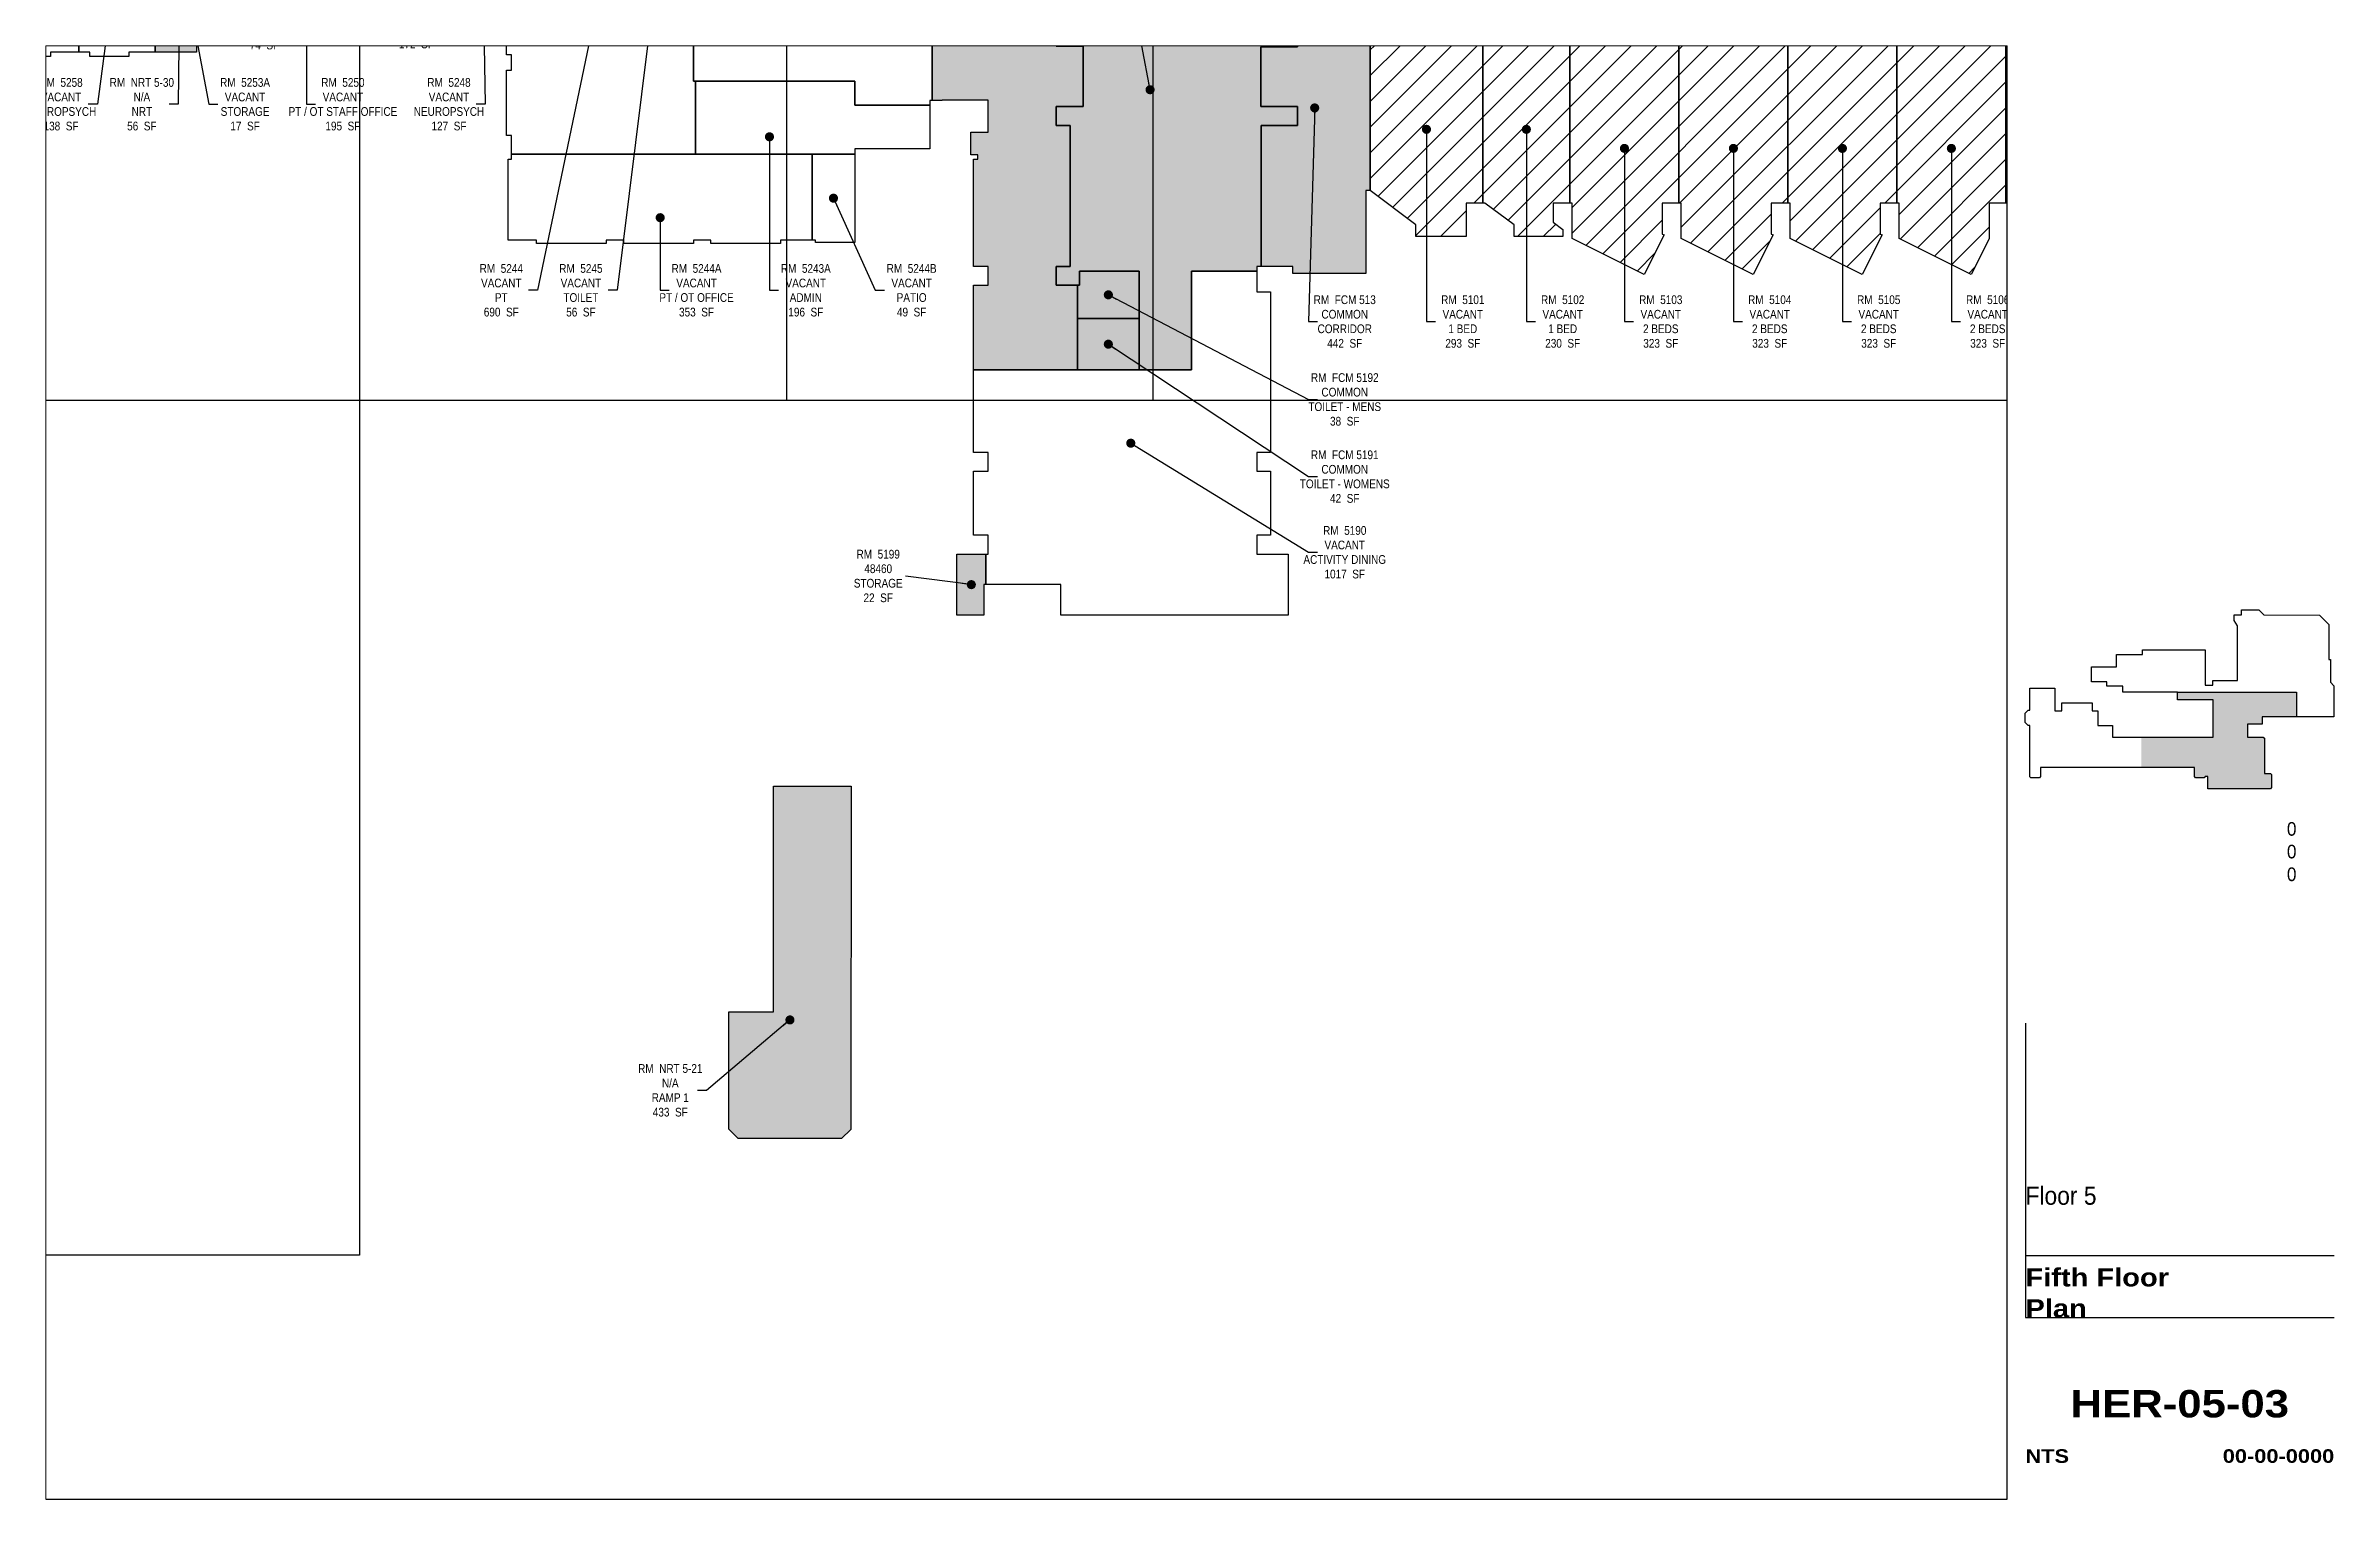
# Paper-space layout '03 new' of a CAD drawing. Header units: inches. Extents: x 0.8 to 16.5, y 0.5 to 10.5.
# The model-space entities are those that its viewports show. They can reach past a viewport. Long polylines and large blocks are cut down to what shows.
import ezdxf
from ezdxf.enums import TextEntityAlignment as Align

# ---------------------------------------------------------------- set-up
doc = ezdxf.new("R2010")
doc.units = ezdxf.units.IN
doc.header["$LTSCALE"] = 48
doc.header["$MEASUREMENT"] = 0
doc.layers.get('Defpoints').update_dxf_attribs({"color": 31})
for name, color, linetype in [('0-LABEL', 3, 'Continuous'), ('1-NRT', 200, 'Continuous'), ('1-NRT-PTN', 253, 'Continuous'), ('3-FCM', 190, 'Continuous'), ('3-FCM-PTN', 9, 'Continuous'), ('4-OCC', 6, 'Continuous'), ('4-OCC-PTN', 95, 'Continuous'), ('4-VACANT', 60, 'Continuous'), ('4-VACANT-NONLICENSED-PTN', 253, 'Continuous'), ('T-5', 5, 'Continuous'), ('T-8', 8, 'Continuous')]:
    doc.layers.add(name, color=color, linetype=linetype)
doc.layers.add('VP-Window', color=2, linetype='Continuous', plot=False)
doc.styles.add('Arial90', font='arial.ttf', dxfattribs={"width": 0.9})
doc.styles.add('ArialBlack', font='')
doc.styles.add('ArialN', font='ARIALN.TTF')
doc.styles.get('ArialBlack').set_extended_font_data('Arial Black')
doc.dimstyles.new('AB-200', dxfattribs={"dimscale": 200, "dimtxt": 0.070312, "dimasz": 0.0625, "dimexe": 0.0625, "dimexo": 0.125, "dimgap": 0.1875, "dimtad": 0, "dimdec": 4, "dimrnd": 0.0625, "dimzin": 0, "dimdsep": 46, "dimlunit": 4, "dimtxsty": 'ArialN', "dimblk": 'ARCHTICK', "dimcen": 0.0625, "dimclrd": 256, "dimclre": 256, "dimclrt": 256, "dimadec": 0, "dimazin": 0, "dimtfac": 1, "dimtdec": 4, "dimtofl": 0, "dimtmove": 2, "dimatfit": 3, "dimldrblk": 'DOT', "dimfxl": 0, "dimfrac": 2, "dimtolj": 1, "dimtzin": 0, "dimlwd": -1, "dimlwe": -1, "dimarcsym": 0})

# ---------------------------------------------------------------- blocks, each defined once
blk = doc.blocks.new('sheettext_11x17_occ')
at = {"layer": 'Defpoints'}
for p, q in [((0, 3.276), (0, 1.251)), ((0, 1.676), (2.125, 1.676)), ((0, 1.251), (2.125, 1.251))]:
    blk.add_line(p, q, dxfattribs=at)
at = {"style": 'Arial90', "width": 0.9}
for tag, p in [('INTERIORGROSSAREA', (1.865, 4.565)), ('USEABLEAREA', (1.865, 4.409)), ('COMMONAREA', (1.865, 4.253))]:
    blk.add_attdef(tag, text='', height=0.0938, dxfattribs=at).set_placement(p, align=Align.RIGHT)
blk.add_attdef('FLOOR', text='', height=0.125, dxfattribs=at).set_placement((0, 2.151), align=Align.TOP_LEFT)
at = {"layer": 'T-8', "style": 'ArialBlack'}
for tag, p, height in [('TITLE_1', (0, 1.464), 0.125), ('TITLE_2', (0, 1.251), 0.125), ('SCALE', (0, 0.25), 0.0938)]:
    blk.add_attdef(tag, p, '', height=height, dxfattribs=at)
blk.add_attdef('DWG#', text='', height=0.188, dxfattribs=at).set_placement((1.062, 0.751), align=Align.TOP_CENTER)
blk.add_attdef('DATE', text='', height=0.0938, dxfattribs=at).set_placement((2.125, 0.25), align=Align.RIGHT)
blk = doc.blocks.new('_ArchTick')
at = {"const_width": 0.15}
blk.add_lwpolyline([(-0.5, -0.5), (0.5, 0.5)], dxfattribs=at)
blk = doc.blocks.new('_Dot')
at = {"lineweight": -2}
blk.add_line((-0.5, 0), (-1, 0), dxfattribs=at)
at = {"const_width": 0.5}
blk.add_lwpolyline([(-0.25, 0, 1), (0.25, 0, 1)], format="xyb", close=True, dxfattribs=at)

msp = doc.modelspace()

# ---------------------------------------------------------------- hatches: boundary and pattern name
at = {"layer": '1-NRT-PTN'}
for points in [[(2151, 1500.5), (2094, 1500.5), (2094, 1638), (2160, 1638), (2160, 1617), (2151, 1617)], [(3520.73572, 1063.375), (3448.73572, 1063.375), (3448.73572, 1199.28465), (3366.49586, 1199.28465), (3366.49586, 1180), (3334.5, 1180), (3334.5, 1206), (3353.5, 1206), (3353.5, 1400), (3334.5, 1400), (3334.5, 1426), (3371.5, 1426), (3371.5, 1509), (3334.5, 1509), (3334.5, 1549), (3360.5, 1549), (3360.5, 1515), (3544.5, 1515), (3544.5, 1548), (3666.5, 1548), (3666.5, 1508), (3615.968, 1508), (3615.968, 1426), (3666.5, 1426), (3666.5, 1400), (3616.5, 1400), (3616.5, 1206), (3610.5, 1206), (3610.5, 1199.28465), (3520.73572, 1199.28465)], [(2896.42751, 5.73222), (2883.64585, 18.62086), (2883.64585, 180.09662), (2945.03063, 180.09662), (2945.03063, 490.59662), (3052.03063, 490.59662), (3051.64585, 18.46014), (3038.91793, 5.73222)]]:
    msp.add_hatch(color=256, dxfattribs=at).paths.add_polyline_path(points)
at = {"layer": '3-FCM-PTN'}
for points in [[(3363.49586, 1180), (3363.49586, 1063.375), (3220.5, 1063.375), (3220.5, 1180), (3240.5, 1180), (3240.5, 1206), (3220.5, 1206), (3220.5, 1353.5), (3226.5, 1353.5), (3226.5, 1359.5), (3216.73572, 1359.5), (3216.73572, 1390.63533), (3240.5, 1390.63533), (3240.5, 1434.84467), (3177.44671, 1434.84467), (3177.44671, 1434), (3163.5, 1434), (3163.5, 1532), (3192.5, 1532), (3192.5, 1646), (3240.5, 1646), (3240.5, 1665), (3334.5, 1665), (3334.5, 1646), (3360.5, 1646), (3360.5, 1665), (3552, 1665), (3552, 1646.17644), (3613.73572, 1646.17644), (3613.73572, 1548), (3544.5, 1548), (3544.5, 1515), (3360.5, 1515), (3360.5, 1549), (3334.5, 1549), (3334.5, 1509), (3371.5, 1509), (3371.5, 1426), (3334.5, 1426), (3334.5, 1400), (3353.5, 1400), (3353.5, 1206), (3334.5, 1206), (3334.5, 1180)], [(3613.73572, 1548), (3613.73572, 1646.17644), (3640.5, 1646.17644), (3640.5, 1646), (3666.5, 1646), (3666.5, 1652), (3763.5, 1652), (3763.5, 1542), (3766.5, 1542), (3766.5, 1310.25463), (3760.5, 1310.25463), (3760.5, 1196), (3660, 1196), (3660, 1206), (3616.5, 1206), (3616.5, 1400), (3666.5, 1400), (3666.5, 1426), (3615.968, 1426), (3615.968, 1508), (3666.5, 1508), (3666.5, 1548)], [(3363.49586, 1180), (3366.49586, 1180), (3366.49586, 1199.28465), (3448.73572, 1199.28465), (3448.73572, 1134.32982), (3363.49586, 1134.32982)], [(3363.49586, 1134.32982), (3448.73572, 1134.32982), (3448.73572, 1063.375), (3363.49586, 1063.375)]]:
    msp.add_hatch(color=256, dxfattribs=at).paths.add_polyline_path(points)
at = {"layer": '4-OCC-PTN'}
msp.add_hatch(color=201, dxfattribs=at).paths.add_polyline_path([(3234.5, 726), (3197.5, 726), (3197.5, 810), (3237.5, 810), (3237.5, 768), (3234.5, 768)])
at = {"layer": '4-VACANT-NONLICENSED-PTN'}
h = msp.add_hatch(dxfattribs=at)
h.set_pattern_fill('ANSI31', color=256, scale=200)
h.paths.add_polyline_path([(5171.5, 1364.55494), (5171.5, 1522), (5158.5, 1522), (5158.5, 1542), (5100.73572, 1542), (5100.73572, 1534), (5031.5, 1534), (5031.5, 1293), (5034.5, 1293), (5034.5, 1237.7336), (5118.14937, 1196), (5201.5, 1196), (5201.5, 1310), (5198.5, 1310)])
h.paths.add_polyline_path([(5031.5, 1542), (4881.5, 1542), (4881.5, 1293), (4884.5, 1293), (4884.5, 1244.21944), (4983.87406, 1194.64062), (5008.5, 1244), (5008.5, 1293), (5031.5, 1293)])
h.paths.add_polyline_path([(4881.5, 1542), (4761.5, 1542), (4761.5, 1293), (4764.5, 1293), (4812.48711, 1257), (4812.48711, 1247), (4871.5, 1247), (4871.5, 1257), (4858.5, 1267), (4858.5, 1293), (4881.5, 1293)])
h.paths.add_polyline_path([(4761.5, 1542), (4641.5, 1542), (4641.5, 1293), (4644.5, 1293), (4692.48711, 1257), (4692.48711, 1247), (4751.5, 1247), (4751.5, 1257), (4738.5, 1267), (4738.5, 1293), (4761.5, 1293)])
h.paths.add_polyline_path([(4641.5, 1542), (4491.5, 1542), (4491.5, 1293), (4494.5, 1293), (4494.5, 1244.21944), (4593.87406, 1194.64062), (4618.5, 1244), (4618.5, 1293), (4641.5, 1293)])
h.paths.add_polyline_path([(4491.5, 1542), (4341.5, 1542), (4341.5, 1293), (4344.5, 1293), (4344.5, 1244.21944), (4443.87406, 1194.64062), (4471.09094, 1249.19319), (4468.5, 1250.48584), (4468.5, 1293), (4491.5, 1293)])
h.paths.add_polyline_path([(4341.5, 1542), (4191.5, 1542), (4191.5, 1293), (4194.5, 1293), (4194.5, 1244.21944), (4293.87406, 1194.64062), (4321.09094, 1249.19319), (4318.5, 1250.48584), (4318.5, 1293), (4341.5, 1293)])
h.paths.add_polyline_path([(4191.5, 1542), (4041.5, 1542), (4041.5, 1293), (4044.5, 1293), (4044.5, 1244.21944), (4143.87406, 1194.64062), (4171.09094, 1249.19319), (4168.5, 1250.48584), (4168.5, 1293), (4191.5, 1293)])
h.paths.add_polyline_path([(4041.5, 1542), (3921.5, 1542), (3921.5, 1293), (3924.5, 1293), (3964.48926, 1263), (3964.48926, 1247), (4031.5, 1247), (4031.5, 1256.5076), (4018.5, 1267), (4018.5, 1293), (4041.5, 1293)])
h.paths.add_polyline_path([(3921.5, 1542), (3766.5, 1542), (3766.5, 1310.25463), (3829.48926, 1263), (3829.48926, 1247), (3898.5, 1247), (3898.5, 1293), (3921.5, 1293)])
h.paths.add_polyline_path([(3915.5, 1819), (3666.5, 1819), (3666.5, 1796), (3623.98584, 1796), (3622.69319, 1798.59094), (3568.14062, 1771.37406), (3569.5, 1768.64937), (3569.5, 1680), (3666.5, 1680), (3666.5, 1652), (3915.5, 1652)])
h.paths.add_polyline_path([(3915.5, 1969), (3666.5, 1969), (3666.5, 1946), (3623.98584, 1946), (3622.69319, 1948.59094), (3568.14062, 1921.37406), (3617.71944, 1822), (3666.5, 1822), (3666.5, 1819), (3915.5, 1819)])
h.paths.add_polyline_path([(3915.5, 2119), (3666.5, 2119), (3666.5, 2096), (3623.98584, 2096), (3622.69319, 2098.59094), (3568.14062, 2071.37406), (3617.71944, 1972), (3666.5, 1972), (3915.5, 1969)])
h.paths.add_polyline_path([(3915.5, 2272.5), (3666.5, 2272.5), (3666.5, 2249.5), (3624.51528, 2249.5), (3568.14062, 2221.37406), (3617.71944, 2122), (3666.5, 2122), (3666.5, 2119), (3915.5, 2119)])
h.paths.add_polyline_path([(3915.5, 2389), (3666.5, 2389), (3666.5, 2366), (3640.5, 2366), (3626.5, 2376), (3623.49347, 2376), (3623.49347, 2328), (3631.73572, 2328), (3668.48653, 2272.5), (3915.5, 2272.5)])
h.paths.add_polyline_path([(3915.5, 2509), (3666.5, 2509), (3666.5, 2486), (3640.5, 2486), (3631.73572, 2493), (3623.49347, 2493), (3623.49347, 2444.5), (3631.73572, 2444.5), (3668.48653, 2389), (3915.5, 2389)])
h.paths.add_polyline_path([(3915.5, 2658), (3666.5, 2658), (3666.5, 2635), (3623.98584, 2635), (3622.29372, 2638.39164), (3568.14062, 2611.37406), (3617.71944, 2512), (3666.5, 2512), (3666.5, 2509), (3915.5, 2509)])
h.paths.add_polyline_path([(3915.5, 2785), (3895.5, 2785), (3895.5, 2805), (3738.46208, 2805), (3692.5, 2825.43377), (3683.5, 2825.43377), (3683.5, 2828.43377), (3569.5, 2828.43377), (3569.5, 2757.64937), (3617.71944, 2661), (3666.5, 2661), (3666.5, 2658), (3907.5, 2658), (3907.5, 2726), (3915.5, 2726)])

# ---------------------------------------------------------------- linework, layer by layer
at = {"layer": '1-NRT'}
for points in [[(2151, 1500.5), (2094, 1500.5), (2094, 1638), (2160, 1638), (2160, 1617), (2151, 1617)], [(2896.42751, 5.73222), (2883.64585, 18.62086), (2883.64585, 180.09662), (2945.03063, 180.09662), (2945.03063, 490.59662), (3052.03063, 490.59662), (3051.64585, 18.46014), (3038.91793, 5.73222)]]:
    msp.add_lwpolyline(points, close=True, dxfattribs=at)
for points in [[(3360.5, 1549), (3360.5, 1515), (3544.5, 1515), (3544.5, 1548)], [(3666.5, 1548), (3666.5, 1508), (3615.968, 1508), (3615.968, 1426), (3666.5, 1426), (3666.5, 1400), (3616.5, 1400), (3616.5, 1206), (3610.5, 1206), (3610.5, 1199.28465), (3520.73572, 1199.28465), (3520.73572, 1063.375), (3448.73572, 1063.375), (3448.73572, 1199.28465), (3366.49586, 1199.28465), (3366.49586, 1180), (3334.5, 1180), (3334.5, 1206), (3353.5, 1206), (3353.5, 1400), (3334.5, 1400), (3334.5, 1426), (3371.5, 1426), (3371.5, 1509), (3334.5, 1509), (3334.5, 1549)]]:
    msp.add_lwpolyline(points, dxfattribs=at)
at = {"layer": '3-FCM'}
for points in [[(3544.5, 1548), (3544.5, 1515), (3360.5, 1515), (3360.5, 1549)], [(3334.5, 1549), (3334.5, 1509), (3371.5, 1509), (3371.5, 1426), (3334.5, 1426), (3334.5, 1400), (3353.5, 1400), (3353.5, 1206), (3334.5, 1206), (3334.5, 1180), (3363.49586, 1180), (3363.49586, 1063.375), (3220.5, 1063.375), (3220.5, 1180), (3240.5, 1180), (3240.5, 1206), (3220.5, 1206), (3220.5, 1353.5), (3226.5, 1353.5), (3226.5, 1359.5), (3216.73572, 1359.5), (3216.73572, 1390.63533), (3240.5, 1390.63533), (3240.5, 1434.84467), (3177.44671, 1434.84467), (3177.44671, 1434), (3163.5, 1434), (3163.5, 1532)]]:
    msp.add_lwpolyline(points, dxfattribs=at)
for points in [[(3613.73572, 1548), (3613.73572, 1646.17644), (3640.5, 1646.17644), (3640.5, 1646), (3666.5, 1646), (3666.5, 1652), (3763.5, 1652), (3763.5, 1542), (3766.5, 1542), (3766.5, 1310.25463), (3760.5, 1310.25463), (3760.5, 1196), (3660, 1196), (3660, 1206), (3616.5, 1206), (3616.5, 1400), (3666.5, 1400), (3666.5, 1426), (3615.968, 1426), (3615.968, 1508), (3666.5, 1508), (3666.5, 1548)], [(3363.49586, 1180), (3366.49586, 1180), (3366.49586, 1199.28465), (3448.73572, 1199.28465), (3448.73572, 1134.32982), (3363.49586, 1134.32982)], [(3363.49586, 1134.32982), (3448.73572, 1134.32982), (3448.73572, 1063.375), (3363.49586, 1063.375)]]:
    msp.add_lwpolyline(points, close=True, dxfattribs=at)
at = {"layer": '4-OCC'}
msp.add_lwpolyline([(3234.5, 726), (3197.5, 726), (3197.5, 810), (3237.5, 810), (3237.5, 768), (3234.5, 768)], close=True, dxfattribs=at)
at = {"layer": '4-VACANT'}
msp.add_lwpolyline([(3163.5, 1532), (3163.5, 1434), (3160.5, 1434), (3160.5, 1428), (3057, 1428), (3057, 1461), (2835, 1461), (2835, 1803)], dxfattribs=at)
for points in [[(2584.5, 1616.96908), (2589, 1616.96908), (2589, 1803), (2679, 1803), (2679, 1821), (2742, 1821), (2742, 1746), (2835, 1746), (2835, 1659), (2736, 1659), (2736, 1578), (2835, 1578), (2835, 1461), (2838, 1461), (2838, 1360.51147), (2584.5, 1360.51147), (2584.5, 1386), (2577.5, 1386), (2577.5, 1476), (2584.5, 1476), (2584.5, 1497), (2577.5, 1497), (2577.5, 1587), (2584.5, 1587)], [(1848, 1500.5), (1848, 1679.99643), (1971, 1680), (1971, 1668), (1974, 1668), (1973.98509, 1608.73736), (1988.97412, 1608.73736), (1988.97412, 1500.5), (1950, 1500.5), (1950, 1494.75), (1896, 1494.75), (1896, 1500.5)], [(1988.97412, 1500.5), (1988.97412, 1608.73736), (1973.98509, 1608.73736), (1974, 1668), (2013, 1668), (2013, 1680), (2097, 1680), (2097, 1638), (2094, 1638), (2094, 1500.5), (2058, 1500.5), (2058, 1494.75), (2004, 1494.75), (2004, 1500.5)], [(3766.5, 1310.25463), (3766.5, 1542), (3921.5, 1542), (3921.5, 1293), (3898.5, 1293), (3898.5, 1247), (3829.48926, 1247), (3829.48926, 1263)], [(3921.5, 1293), (3921.5, 1542), (4041.5, 1542), (4041.5, 1293), (4018.5, 1293), (4018.5, 1267), (4031.5, 1256.5076), (4031.5, 1247), (3964.48926, 1247), (3964.48926, 1263), (3924.5, 1293)], [(4041.5, 1293), (4041.5, 1542), (4191.5, 1542), (4191.5, 1293), (4168.5, 1293), (4168.5, 1250.48584), (4171.09094, 1249.19319), (4143.87406, 1194.64062), (4044.5, 1244.21944), (4044.5, 1293)], [(4191.5, 1293), (4191.5, 1542), (4341.5, 1542), (4341.5, 1293), (4318.5, 1293), (4318.5, 1250.48584), (4321.09094, 1249.19319), (4293.87406, 1194.64062), (4194.5, 1244.21944), (4194.5, 1293)], [(4341.5, 1293), (4341.5, 1542), (4491.5, 1542), (4491.5, 1293), (4468.5, 1293), (4468.5, 1250.48584), (4471.09094, 1249.19319), (4443.87406, 1194.64062), (4344.5, 1244.21944), (4344.5, 1293)], [(4491.5, 1293), (4491.5, 1542), (4641.5, 1542), (4641.5, 1293), (4618.5, 1293), (4618.5, 1244), (4593.87406, 1194.64062), (4494.5, 1244.21944), (4494.5, 1293)], [(4641.5, 1293), (4641.5, 1542), (4761.5, 1542), (4761.5, 1293), (4738.5, 1293), (4738.5, 1267), (4751.5, 1257), (4751.5, 1247), (4692.48711, 1247), (4692.48711, 1257), (4644.5, 1293)], [(3057, 1360.5), (2838, 1360.51147), (2838, 1461), (3057, 1461), (3057, 1428), (3160.5, 1428), (3160.5, 1367.5), (3057, 1367.5)], [(2998.5, 1360.5), (2998.5, 1242), (2955, 1242), (2955, 1237.58927), (2859, 1237.58927), (2859, 1242), (2835, 1242), (2835, 1237.58927), (2739, 1237.58927), (2739, 1242), (2715, 1242), (2715, 1237.58927), (2619, 1237.58927), (2619, 1242), (2580, 1242), (2580, 1353.5), (2584.5, 1353.5), (2584.5, 1360.51147)], [(3057, 1239), (3003, 1239), (3003, 1242), (2998.5, 1242), (2998.5, 1360.5), (3057, 1360.5)], [(3237.5, 768), (3237.5, 810), (3240.5, 810), (3240.5, 836), (3220.5, 836), (3220.5, 924), (3240.5, 924), (3240.5, 950), (3220.5, 950), (3220.5, 1063.375), (3520.73572, 1063.375), (3520.73572, 1199.28465), (3610.5, 1199.28465), (3610.5, 1171), (3629.5, 1171), (3629.5, 950), (3610.5, 950), (3610.5, 924), (3629.5, 924), (3629.5, 836), (3610.5, 836), (3610.5, 810), (3653.5, 810), (3653.5, 726), (3340.5, 726), (3340.5, 768)]]:
    msp.add_lwpolyline(points, close=True, dxfattribs=at)
at = {"layer": 'VP-Window', "color": 5}
for points in [[(767.5, 3021.50095), (3467.5, 3021.50095), (3467.5, 1021.50095), (767.5, 1021.50095)], [(1943.5, -490.49905), (4643.5, -490.49905), (4643.5, 1509.50095), (1943.5, 1509.50095)]]:
    msp.add_lwpolyline(points, close=True, dxfattribs=at)
at = {"layer": 'VP-Window'}
for points in [[(2963.5, 3021.50095), (5663.5, 3021.50095), (5663.5, 1021.50095), (2963.5, 1021.50095)], [(-324.5, 1845.50095), (2375.5, 1845.50095), (2375.5, -154.49905), (-324.5, -154.49905)]]:
    msp.add_lwpolyline(points, close=True, dxfattribs=at)

# ---------------------------------------------------------------- texts
at = {"layer": '0-LABEL', "char_height": 12, "attachment_point": 5, "style": 'ArialN'}
for s, insert in [('RM  5253\\PVACANT\\PTOILET\\P74  SF', (2244.5, 1540.5)), ('RM  5249\\PVACANT\\POT / PT QUIET TREATMENT\\P172  SF', (2453.66556, 1542)), ('RM  5258\\PVACANT\\PNEUROPSYCH\\P138  SF', (1964.51615, 1429)), ('RM  NRT 5-30\\PN/A\\PNRT\\P56  SF', (2075.75009, 1429)), ('RM  5253A\\PVACANT\\PSTORAGE\\P17  SF', (2217.83597, 1429)), ('RM  5250\\PVACANT\\PPT / OT STAFF OFFICE\\P195  SF', (2352.5, 1429)), ('RM  5248\\PVACANT\\PNEUROPSYCH\\P127  SF', (2498.5, 1429)), ('RM  5244\\PVACANT\\PPT\\P690  SF', (2570.5, 1173)), ('RM  5245\\PVACANT\\PTOILET\\P56  SF', (2680.1033, 1173)), ('RM  5244A\\PVACANT\\PPT / OT OFFICE\\P353  SF', (2839.25, 1173)), ('RM  5243A\\PVACANT\\PADMIN\\P196  SF', (2989.66649, 1173)), ('RM  5244B\\PVACANT\\PPATIO\\P49  SF', (3135.33857, 1173)), ('RM  FCM 513\\PCOMMON\\PCORRIDOR\\P442  SF', (3731.5, 1130)), ('RM  5101\\PVACANT\\P1 BED\\P293  SF', (3894, 1130)), ('RM  5102\\PVACANT\\P1 BED\\P230  SF', (4031.5, 1130)), ('RM  5103\\PVACANT\\P2 BEDS\\P323  SF', (4166.5, 1130)), ('RM  5104\\PVACANT\\P2 BEDS\\P323  SF', (4316.5, 1130)), ('RM  5105\\PVACANT\\P2 BEDS\\P323  SF', (4466.5, 1130)), ('RM  5106\\PVACANT\\P2 BEDS\\P323  SF', (4616.5, 1130)), ('RM  FCM 5192\\PCOMMON\\PTOILET - MENS\\P38  SF', (3731.5, 1022.82923)), ('RM  FCM 5191\\PCOMMON\\PTOILET - WOMENS\\P42  SF', (3731.5, 916.61732)), ('RM  5190\\PVACANT\\PACTIVITY DINING\\P1017  SF', (3731.5, 812.5009)), ('RM  5199\\P48460\\PSTORAGE\\P22  SF', (3089.34832, 779.84353)), ('RM  NRT 5-21\\PN/A\\PRAMP 1\\P433  SF', (2803.13145, 72.08351))]:
    msp.add_mtext(s, dxfattribs=dict(at, insert=insert))

# ---------------------------------------------------------------- leaders
at = {"layer": '0-LABEL', "annotation_type": 0, "has_hookline": 1}
for points, hookline_direction, text_width in [([(3463.53643, 1449.04518), (3406.69653, 1755), (3394.19653, 1755)], 1, 108.75307), ([(2302.5, 1674.98261), (2302.5, 1429), (2315, 1429)], 0, 147.92087), ([(2125.5, 1659), (2167.83597, 1429), (2180.33597, 1429)], 0, 67.74352), ([(2544.54429, 1646.36388), (2548.5, 1429), (2536, 1429)], 1, 94.80491), ([(2785.5, 1618.5), (2730.1033, 1173), (2717.6033, 1173)], 1, 57.96999), ([(2035.49255, 1587.375), (2014.51615, 1429), (2002.01615, 1429)], 1, 94.80491), ([(2127, 1569.25), (2125.75009, 1429), (2113.25009, 1429)], 1, 86.85675), ([(2707.75, 1590.75573), (2620.5, 1173), (2608, 1173)], 1, 57.86357), ([(3690.11786, 1424), (3681.5, 1130), (3694, 1130)], 0, 83.83629), ([(2939.66649, 1384.27467), (2939.66649, 1173), (2952.16649, 1173)], 0, 67.74352), ([(3844, 1394.5), (3844, 1130), (3856.5, 1130)], 0, 55.99727), ([(3981.5, 1394.5), (3981.5, 1130), (3994, 1130)], 0, 57.81446), ([(4116.5, 1368.32031), (4116.5, 1130), (4129, 1130)], 0, 57.88813), ([(4266.5, 1368.32031), (4266.5, 1130), (4279, 1130)], 0, 57.86357), ([(4416.5, 1368.32031), (4416.5, 1130), (4429, 1130)], 0, 57.96999), ([(4566.5, 1368.32031), (4566.5, 1130), (4579, 1130)], 0, 57.88813), ([(3027.75, 1299.75), (3085.33857, 1173), (3097.83857, 1173)], 0, 66.99045), ([(2789.25, 1272.94262), (2789.25, 1173), (2801.75, 1173)], 0, 100.56753), ([(3406.11579, 1166.80724), (3681.5, 1022.82923), (3694, 1022.82923)], 0, 99.00409), ([(3406.11579, 1098.85241), (3681.5, 916.61732), (3694, 916.61732)], 0, 122.67667), ([(3437, 962.64232), (3681.5, 812.5009), (3694, 812.5009)], 0, 112.96044), ([(3217.5, 768), (3126.84832, 779.84353)], 1, 65.86085), ([(2967.83824, 169.0334), (2853.13145, 72.08351), (2840.63145, 72.08351)], 1, 84.99045)]:
    msp.add_leader(points, dimstyle='AB-200', dxfattribs=dict(at, hookline_direction=hookline_direction, text_width=text_width))

psp = doc.layouts.new('03 new')

# ---------------------------------------------------------------- hatches: boundary and pattern name
at = {"layer": 'T-8'}
psp.add_hatch(color=256, dxfattribs=at).paths.add_polyline_path([(15.903, 5.833), (16.004, 5.833), (16.004, 5.884), (16.24, 5.884), (16.24, 6.053), (15.421, 6.053), (15.421, 5.999), (15.666, 5.999), (15.666, 5.744), (15.173, 5.744), (15.173, 5.535), (15.538, 5.535), (15.538, 5.472), (15.546, 5.464), (15.605, 5.464), (15.612, 5.472), (15.631, 5.472), (15.631, 5.388), (16.062, 5.388), (16.069, 5.396), (16.069, 5.486), (16.062, 5.493), (16.02, 5.493), (16.02, 5.737), (16.012, 5.744), (15.903, 5.744)])

# ---------------------------------------------------------------- linework, layer by layer
psp.add_lwpolyline([(15.811, 6.585), (15.861, 6.585), (15.861, 6.619), (15.982, 6.619), (16.016, 6.584), (16.399, 6.583), (16.463, 6.519), (16.463, 6.278), (16.474, 6.278), (16.474, 6.121), (16.498, 6.097), (16.498, 5.884), (16.004, 5.884), (16.004, 5.833), (15.903, 5.833), (15.903, 5.744), (16.012, 5.744), (16.02, 5.737), (16.02, 5.493), (16.062, 5.493), (16.069, 5.486), (16.069, 5.396), (16.062, 5.388), (15.631, 5.388), (15.631, 5.472), (15.612, 5.472), (15.605, 5.464), (15.546, 5.464), (15.538, 5.472), (15.538, 5.535), (14.479, 5.535), (14.479, 5.472), (14.472, 5.464), (14.413, 5.464), (14.406, 5.471), (14.406, 5.824), (14.393, 5.824), (14.373, 5.843), (14.373, 5.909), (14.393, 5.928), (14.406, 5.928), (14.406, 6.08), (14.576, 6.08), (14.576, 5.925), (14.626, 5.925), (14.626, 5.98), (14.835, 5.98), (14.835, 5.925), (14.873, 5.925), (14.873, 5.823), (14.975, 5.823), (14.975, 5.744), (15.666, 5.744), (15.666, 5.999), (15.421, 5.999), (15.421, 6.053), (15.044, 6.053), (15.044, 6.095), (14.935, 6.095), (14.935, 6.123), (14.83, 6.123), (14.83, 6.228), (15.001, 6.228), (15.001, 6.313), (15.181, 6.313), (15.181, 6.345), (15.612, 6.345), (15.612, 6.1), (15.664, 6.1), (15.664, 6.134), (15.835, 6.134), (15.835, 6.51), (15.811, 6.545)], close=True, dxfattribs=at)
psp.add_lwpolyline([(15.421, 6.053), (16.24, 6.053), (16.24, 5.884)], dxfattribs=at)

# ---------------------------------------------------------------- block references
at = {"layer": 'T-5'}
psp.add_blockref('sheettext_11x17_occ', (14.375, 0.5), dxfattribs=at).add_auto_attribs({'FLOOR': 'Floor 5', 'TITLE_1': 'Fifth Floor', 'TITLE_2': 'Plan', 'DWG#': 'HER-05-03', 'SCALE': 'NTS', 'DATE': '00-00-0000', 'COMMONAREA': '0', 'USEABLEAREA': '0', 'INTERIORGROSSAREA': '0'})

# ---------------------------------------------------------------- viewports
at = {"layer": 'Defpoints'}
vp = psp.add_viewport(center=(7.5, 5.5), size=(13.5, 10), view_center_point=(3293.5, 509.5), view_height=2000, dxfattribs=at)
vp.frozen_layers = ['Defpoints']

doc.saveas('drawing.dxf')
